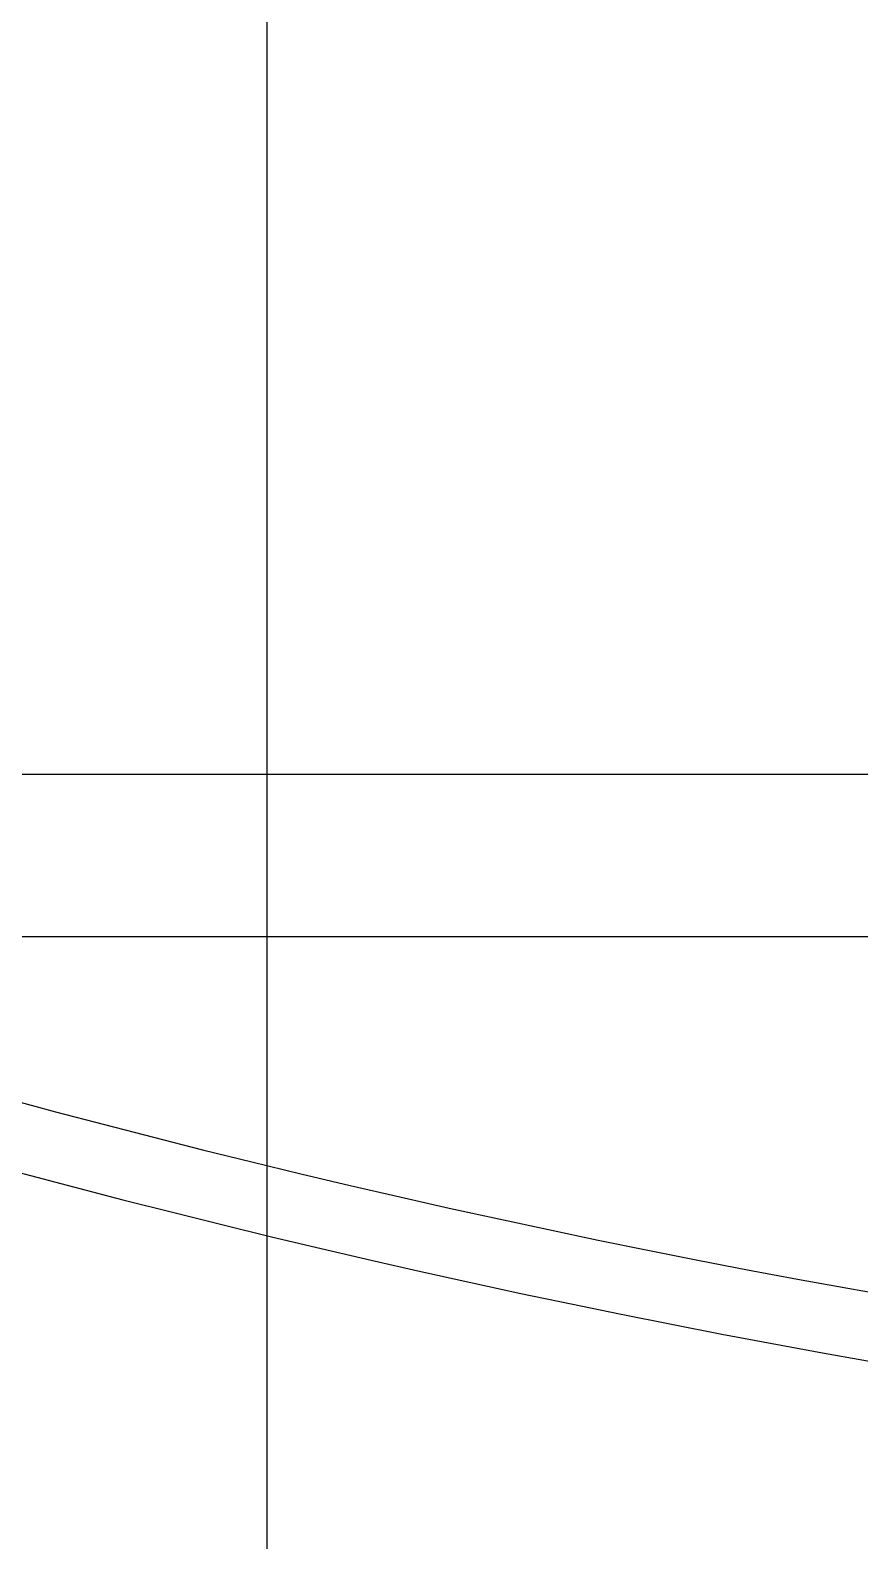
# Model space of a CAD drawing. Header units: metres. Extents: x 0 to 63075, y 0 to 44550.
# Drawn here: x 14147.7 to 14245.3, y 30489.7 to 30667.4 of the extents above; entities that cross this region are included whole.
import ezdxf

# ---------------------------------------------------------------- set-up
doc = ezdxf.new("R2010")
doc.units = ezdxf.units.M
doc.header["$LTSCALE"] = 75
doc.linetypes.add('HIDDEN2', pattern=[4.7625, 3.175, -1.5875])
for name, color, linetype in [('SDM', 7, 'Continuous'), ('SL1', 8, 'Continuous'), ('SL4', 4, 'Continuous'), ('ST1', 7, 'HIDDEN2')]:
    doc.layers.add(name, color=color, linetype=linetype)

# ---------------------------------------------------------------- blocks, each defined once
blk = doc.blocks.new('A$Cf5d57027')
at = {"layer": 'SL1'}
for radius, start, end in [(1221.5, 121.07475, 67.29436), (1158, 122.98775, 69.37001), (1150, 123.24685, 69.21988)]:
    blk.add_arc((6187.34, 9148.65), radius, start, end, dxfattribs=at)
blk = doc.blocks.new('A$Ca53c419a')
at = {"layer": 'SL4'}
for p, q in [((3669.71, 420.77), (4338.53, 420.77)), ((4160.19, 420.77), (4160.19, 281.23)), ((4179.24, 281.23), (4179.24, 420.77))]:
    blk.add_line(p, q, dxfattribs=at)
at = {"layer": 'ST1'}
for p, q in [((4160.19, 451.36), (4160.19, 420.77)), ((4179.24, 420.77), (4179.24, 451.36))]:
    blk.add_line(p, q, dxfattribs=at)

msp = doc.modelspace()

# ---------------------------------------------------------------- block references
at = {"layer": 'SDM'}
msp.add_blockref('A$Cf5d57027', (8259.51, 22502.83), dxfattribs=at)
at = {"layer": 'SDM', "rotation": 90}
msp.add_blockref('A$Ca53c419a', (14596.36, 26400.6), dxfattribs=at)

doc.saveas('drawing.dxf')
